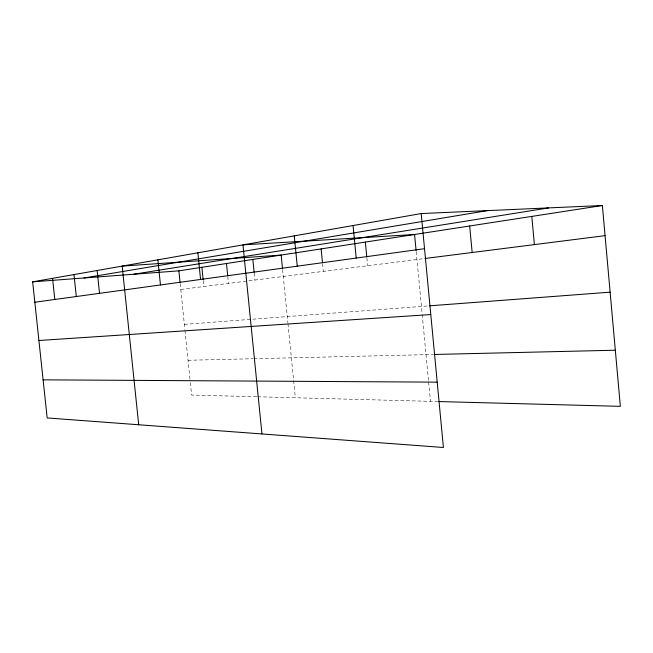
<?xml version="1.0" encoding="UTF-8"?>
<svg xmlns="http://www.w3.org/2000/svg" width="653" height="653" viewBox="0 0 653 653"><rect width="100%" height="100%" fill="white"/><g stroke="black" fill="none" stroke-linecap="round" stroke-linejoin="round"><path stroke-width="0.49" stroke-dasharray="3.27 2.45" d="M180.783 289.45L423.985 258.612M184.358 324.37L428.474 305.906M188.031 360.268L252.891 358.742M253.878 358.717L433.094 354.497M256.711 396.755L191.598 395.041L190.072 380.136M257.698 396.779L437.559 401.53M180.179 283.573L184.872 329.357M184.97 330.353L189.966 379.14M227.775 276.439L228.485 283.402M203.214 280.455L203.834 286.528M282.61 269.648L287.875 322.623M287.973 323.627L295.336 397.775M254.213 273.183L254.899 280.047M322.566 263.559L323.325 271.37M366.88 257.862L367.639 265.755M416.19 251.495L422.099 313.473M422.189 314.477L428.531 381.05M428.629 382.062L430.466 401.342"/><path stroke-width="0.98" d="M421.193 213.564L443.411 447.485L47.179 417.936L32.65 281.835L421.193 213.564L602.368 205.515L620.35 406.346L438.571 401.554M83.935 277.982L487.293 210.625M133.555 274.26L548.569 207.907M32.65 281.835L178.881 270.848L602.368 205.515M34.829 302.225L424.532 248.687M424.989 258.482L605.062 235.651M429.486 305.833L610.122 292.177M38.911 340.499L430.784 314.55M434.106 354.473L615.322 350.212M43.114 379.842L437.208 382.144M52.558 278.341L54.803 299.482M138.697 424.76L122.184 266.106L281.165 255.07L282.52 268.677M97.126 270.505L99.517 293.336M73.985 274.57L76.303 296.527M178.881 270.848L180.081 282.594M157.879 259.829L160.467 284.969M226.477 263.51L227.677 275.444M201.875 267.306L203.116 279.443M197.867 252.809L200.577 279.451M252.833 259.437L254.115 272.203M261.959 433.951L242.973 244.875L414.573 234.492L416.1 250.499M321.121 248.907L322.468 262.579M294.258 235.864L297.254 266.171M365.354 242.083L366.782 256.882M353.061 225.53L356.22 258.074M469.678 225.987L472.16 252.499M531.803 216.404L534.391 244.614"/></g></svg>
